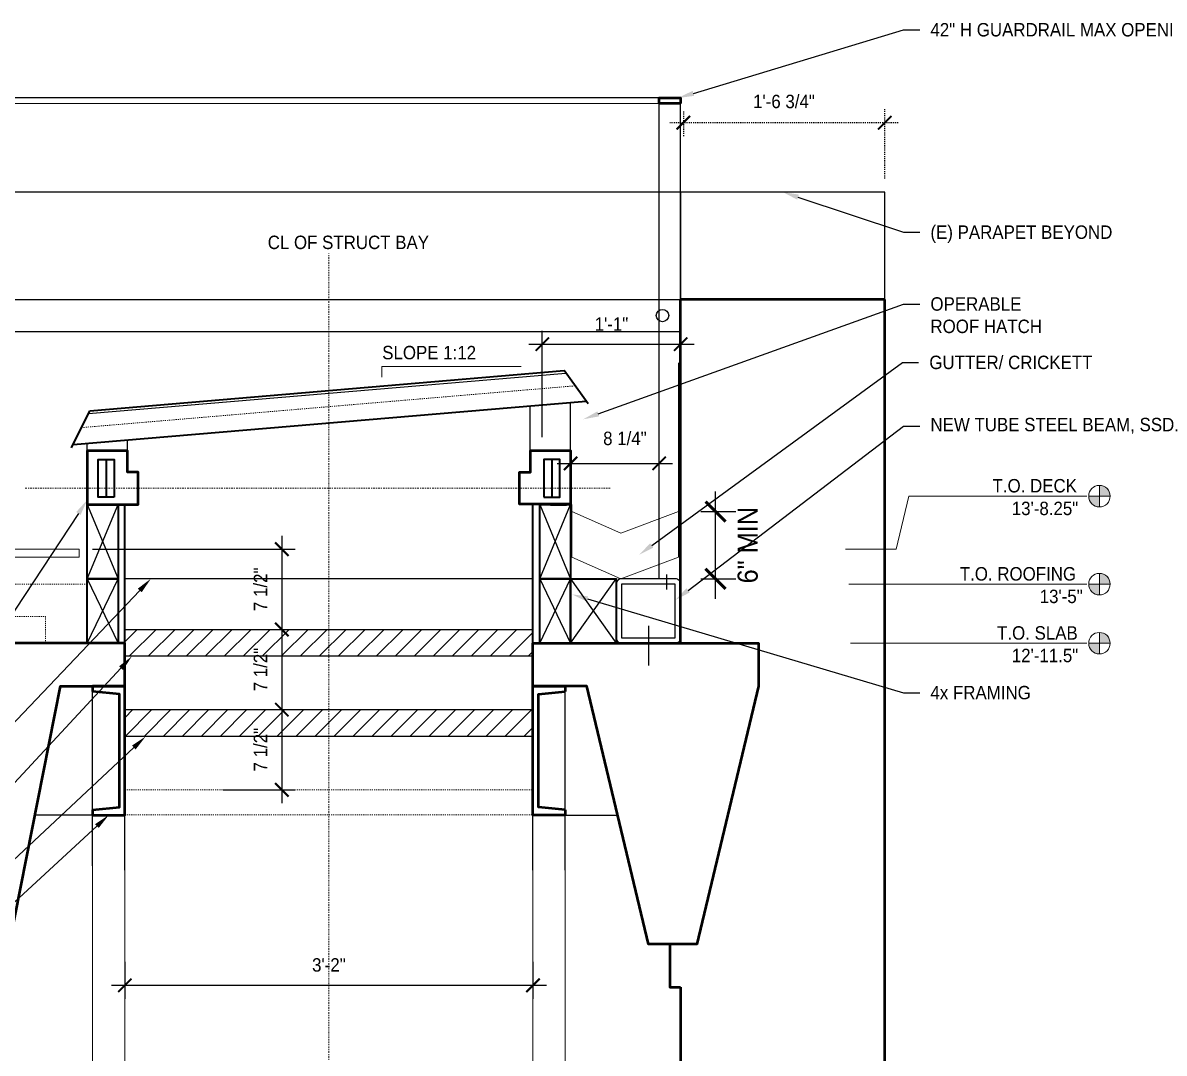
# Model space of a CAD drawing. Header units: inches. Extents: x -5536 to 8590, y -9140 to 228.
# Drawn here: x -80.2 to 26, y -4506.7 to -4410.8 of the extents above; entities that cross this region are included whole.
import ezdxf
from ezdxf import colors
from ezdxf.entities.mleader import LeaderData, LeaderLine
from ezdxf.enums import TextEntityAlignment as Align
from ezdxf.math import Vec2, Vec3

# ---------------------------------------------------------------- set-up
doc = ezdxf.new("R2010")
doc.units = ezdxf.units.IN
doc.header["$LTSCALE"] = 0.125
doc.header["$MEASUREMENT"] = 0
doc.header["$PDMODE"] = 35
doc.header["$PDSIZE"] = -5
doc.linetypes.add('CENTER', pattern=[2, 1.25, -0.25, 0.25, -0.25])
doc.linetypes.add('DASHED', pattern=[0.75, 0.5, -0.25])
doc.layers.get('0').update_dxf_attribs({"linetype": 'CONTINUOUS'})
doc.layers.get('Defpoints').update_dxf_attribs({"linetype": 'CONTINUOUS'})
doc.layers.add('0-NOT ON PERMIT SET', color=2, linetype='DASHED', lineweight=15, plot=False)
for name, color, linetype, lineweight in [('A-ELEV-1', 4, 'CONTINUOUS', 35), ('A-ELEV-2', 5, 'CONTINUOUS', 25), ('A-ELEV-3', 8, 'CONTINUOUS', 15), ('A-ELEV-BYND', 9, 'DASHED', 9), ('A-ELEV-CUT', 3, 'CONTINUOUS', 50), ('A-ELEV-HTCH', 9, 'CONTINUOUS', 9), ('A-FLOR-BYND', 8, 'DASHED', 15), ('A-NOTE-CL', 8, 'CENTER', 15), ('A-NOTE-DIM', 8, 'CONTINUOUS', 15), ('A-NOTE-REF', 8, 'CONTINUOUS', 15), ('A-NOTE-REF @ 16', 8, 'CONTINUOUS', 15)]:
    doc.layers.add(name, color=color, linetype=linetype, lineweight=lineweight)
doc.styles.add('ANNOT-SM', font='swisse.ttf', dxfattribs={"width": 0.9, "height": 0.078125})
doc.styles.add('STAT-SM', font='swisse.ttf', dxfattribs={"width": 0.9, "height": 0.078125})
doc.dimstyles.new('DIM-ANNOT', dxfattribs={"dimtxt": 0.078125, "dimasz": 0.078125, "dimexe": 0.078125, "dimexo": 0.078125, "dimgap": 0.078125, "dimtad": 1, "dimzin": 11, "dimdsep": 46, "dimlunit": 4, "dimtxsty": 'ANNOT-SM', "dimblk1": 'ARCHTICK', "dimblk2": 'ARCHTICK', "dimsah": 1, "dimcen": 0, "dimdle": 0.078125, "dimclrd": 8, "dimclre": 8, "dimclrt": 8, "dimadec": 0, "dimazin": 0, "dimtfac": 4, "dimtofl": 0, "dimtmove": 2, "dimatfit": 3, "dimfxl": 1, "dimfrac": 2, "dimtzin": 0, "dimarcsym": 0})

# ---------------------------------------------------------------- blocks, each defined once
blk = doc.blocks.new('TREAD SIDE')
at = {"layer": 'A-ELEV-HTCH'}
h = blk.add_hatch(dxfattribs=at)
h.set_pattern_fill('ANSI31', color=256, scale=10)
h.set_pattern_definition([(45, (33.7502, 4496.1818), (-0.88388348, 0.88388348), [])])
h.paths.add_polyline_path([(0, -2.5), (-38, -2.5), (-38, 0), (0, 0)])
at = {"layer": 'A-ELEV-2'}
blk.add_lwpolyline([(0, -2.5), (-38, -2.5), (-38, 0), (0, 0)], close=True, dxfattribs=at)
blk = doc.blocks.new('tube steel')
at = {"layer": 'A-ELEV-2'}
blk.add_lwpolyline([(-2.5, 0), (2.5, 0, 0.414214), (3, 0.5), (3, 5.5, 0.414214), (2.5, 6), (-2.5, 6, 0.414214), (-3, 5.5), (-3, 0.5, 0.414214)], format="xyb", close=True, dxfattribs=at)
blk.add_lwpolyline([(-2.5, 0.5), (2.5, 0.5), (2.5, 5.5), (-2.5, 5.5)], close=True, dxfattribs=at)
blk = doc.blocks.new('_ARCHTICK')
at = {"color": 0, "linetype": 'ByBlock', "const_width": 0.15}
blk.add_lwpolyline([(-0.5, -0.5), (0.5, 0.5)], dxfattribs=at)
blk = doc.blocks.new('*D102')
at = {"layer": 'A-NOTE-DIM', "color": 8, "lineweight": -2, "transparency": 16777216}
for p, q in [((-29.25, -4452.33), (-29.25, -4450.51)), ((-21, -4451.16), (-21, -4450.51)), ((-30.5, -4451.76), (-19.75, -4451.76))]:
    blk.add_line(p, q, dxfattribs=at)
at = {"layer": 'Defpoints', "color": 0, "transparency": 16777216}
for p in [(-21, -4451.76), (-21, -4452.41), (-29.25, -4453.58)]:
    blk.add_point(p, dxfattribs=at)
at = {"layer": 'A-NOTE-DIM', "color": 8, "lineweight": -2, "transparency": 16777216, "xscale": 1.25, "yscale": 1.25, "zscale": 1.25, "rotation": 180}
blk.add_blockref('_ARCHTICK', (-29.25, -4451.76), dxfattribs=at)
at = {"layer": 'A-NOTE-DIM', "color": 8, "lineweight": -2, "transparency": 16777216, "xscale": 1.25, "yscale": 1.25, "zscale": 1.25}
blk.add_blockref('_ARCHTICK', (-21, -4451.76), dxfattribs=at)
at = {"layer": 'A-NOTE-DIM', "color": 8, "transparency": 16777216, "insert": (-24.19, -4449.44), "char_height": 1.25, "attachment_point": 5, "style": 'ANNOT-SM'}
blk.add_mtext('8 1/4" ', dxfattribs=at)
blk = doc.blocks.new('skylight roller wall')
at = {"layer": 'A-ELEV-1'}
blk.add_line((-2.62, 15.67), (-2.62, 12.17), dxfattribs=at)
blk.add_lwpolyline([(-1.87, 12.17), (-3.37, 12.17), (-3.37, 15.67), (-1.87, 15.67)], close=True, dxfattribs=at)
at = {"layer": 'A-ELEV-CUT'}
blk.add_lwpolyline([(-4.38, 11.5), (0.37, 11.5), (0.37, 14.5), (-0.63, 14.5), (-0.63, 16.5), (-4.38, 16.5)], close=True, dxfattribs=at)
blk = doc.blocks.new('SMALL SKYLIGHT 02')
at = {"layer": 'A-ELEV-1'}
for p, q in [((6, 4.07), (8.05, 7.31)), ((8.05, 7.31), (52.36, 6.37)), ((54.26, 3.04), (52.36, 6.37)), ((6.18, 4.35), (54.1, 3.33))]:
    blk.add_line(p, q, dxfattribs=at)
at = {"layer": 'A-ELEV-2'}
for p, q in [((7.9, 7.06), (52.5, 6.12)), ((7.43, 3.64), (7.5, 4.32)), ((11.16, 3.24), (11.27, 4.24)), ((48.45, -0.71), (48.89, 3.44)), ((52.18, -1.11), (52.65, 3.36))]:
    blk.add_line(p, q, dxfattribs=at)
at = {"layer": 'A-ELEV-BYND'}
blk.add_line((7.12, 5.83), (53.23, 4.85), dxfattribs=at)
at = {"rotation": 353.9423042054772}
blk.add_blockref('skylight roller wall', (10.04, -13.23), dxfattribs=at)
at = {"xscale": -1, "rotation": 353.9423042054772}
blk.add_blockref('skylight roller wall', (46.09, -17.05), dxfattribs=at)
blk = doc.blocks.new('C12X20')
at = {"layer": 'A-ELEV-CUT'}
for p, q in [((-3, 12), (-3, 11.5)), ((-3, 0.5), (-3, 0))]:
    blk.add_line(p, q, dxfattribs=at)
for points in [[(-3, 0), (0, 0), (0, 12), (-3, 12)], [(-3, 0.5), (-0.5, 0.75), (-0.5, 11.25), (-3, 11.5)]]:
    blk.add_lwpolyline(points, dxfattribs=at)
blk = doc.blocks.new('*D103')
at = {"layer": 'A-NOTE-DIM', "color": 8, "lineweight": -2, "transparency": 16777216}
for p, q in [((-70.75, -4498.15), (-70.75, -4501.59)), ((-32.75, -4498.15), (-32.75, -4501.59)), ((-72, -4500.34), (-31.5, -4500.34))]:
    blk.add_line(p, q, dxfattribs=at)
at = {"layer": 'Defpoints', "color": 0, "transparency": 16777216}
for p in [(-70.75, -4496.9), (-32.75, -4496.9), (-32.75, -4500.34)]:
    blk.add_point(p, dxfattribs=at)
at = {"layer": 'A-NOTE-DIM', "color": 8, "lineweight": -2, "transparency": 16777216, "xscale": 1.25, "yscale": 1.25, "zscale": 1.25, "rotation": 180}
blk.add_blockref('_ARCHTICK', (-70.75, -4500.34), dxfattribs=at)
at = {"layer": 'A-NOTE-DIM', "color": 8, "lineweight": -2, "transparency": 16777216, "xscale": 1.25, "yscale": 1.25, "zscale": 1.25}
blk.add_blockref('_ARCHTICK', (-32.75, -4500.34), dxfattribs=at)
at = {"layer": 'A-NOTE-DIM', "color": 8, "transparency": 16777216, "insert": (-51.75, -4498.45), "char_height": 1.25, "attachment_point": 5, "style": 'ANNOT-SM'}
blk.add_mtext('3\'-2" ', dxfattribs=at)
blk = doc.blocks.new('*D104')
at = {"layer": 'A-NOTE-DIM', "color": 8, "lineweight": -2, "transparency": 16777216}
for p, q in [((-31.88, -4449.33), (-31.88, -4439.41)), ((-19, -4449.26), (-19, -4439.41)), ((-33.13, -4440.66), (-17.75, -4440.66))]:
    blk.add_line(p, q, dxfattribs=at)
at = {"layer": 'Defpoints', "color": 0, "transparency": 16777216}
for p in [(-19, -4440.66), (-31.88, -4450.58), (-19, -4450.51)]:
    blk.add_point(p, dxfattribs=at)
at = {"layer": 'A-NOTE-DIM', "color": 8, "lineweight": -2, "transparency": 16777216, "xscale": 1.25, "yscale": 1.25, "zscale": 1.25, "rotation": 180}
blk.add_blockref('_ARCHTICK', (-31.88, -4440.66), dxfattribs=at)
at = {"layer": 'A-NOTE-DIM', "color": 8, "lineweight": -2, "transparency": 16777216, "xscale": 1.25, "yscale": 1.25, "zscale": 1.25}
blk.add_blockref('_ARCHTICK', (-19, -4440.66), dxfattribs=at)
at = {"layer": 'A-NOTE-DIM', "color": 8, "transparency": 16777216, "insert": (-25.44, -4438.79), "char_height": 1.25, "attachment_point": 5, "style": 'ANNOT-SM'}
blk.add_mtext('1\'-1" ', dxfattribs=at)
blk = doc.blocks.new('*D107')
at = {"layer": '0-NOT ON PERMIT SET', "color": 8, "lineweight": -2, "transparency": 16777216}
for p, q in [((-18.75, -4419), (-18.75, -4421.3)), ((0, -4425.25), (0, -4418.8)), ((1.25, -4420.05), (-20, -4420.05))]:
    blk.add_line(p, q, dxfattribs=at)
at = {"layer": 'Defpoints', "color": 0, "transparency": 16777216}
for p in [(-18.75, -4417.75), (-18.75, -4420.05), (0, -4426.5)]:
    blk.add_point(p, dxfattribs=at)
at = {"layer": '0-NOT ON PERMIT SET', "color": 8, "lineweight": -2, "transparency": 16777216, "xscale": 1.25, "yscale": 1.25, "zscale": 1.25, "rotation": 180}
blk.add_blockref('_ARCHTICK', (-18.75, -4420.05), dxfattribs=at)
at = {"layer": '0-NOT ON PERMIT SET', "color": 8, "lineweight": -2, "transparency": 16777216, "xscale": 1.25, "yscale": 1.25, "zscale": 1.25}
blk.add_blockref('_ARCHTICK', (0, -4420.05), dxfattribs=at)
at = {"layer": '0-NOT ON PERMIT SET', "color": 8, "transparency": 16777216, "insert": (-9.38, -4418.08), "char_height": 1.25, "attachment_point": 5, "style": 'ANNOT-SM'}
blk.add_mtext('1\'-6 3/4" ', dxfattribs=at)
blk = doc.blocks.new('*D117')
at = {"layer": 'A-NOTE-DIM', "color": 8, "lineweight": -2, "transparency": 16777216}
for p, q in [((-56.13, -4458.5), (-56.13, -4468.47)), ((-73.75, -4459.75), (-54.88, -4459.75)), ((-61.61, -4467.22), (-54.88, -4467.22))]:
    blk.add_line(p, q, dxfattribs=at)
at = {"layer": 'Defpoints', "color": 0, "transparency": 16777216}
for p in [(-75, -4459.75), (-62.86, -4467.22), (-56.13, -4467.22)]:
    blk.add_point(p, dxfattribs=at)
at = {"layer": 'A-NOTE-DIM', "color": 8, "lineweight": -2, "transparency": 16777216, "xscale": 1.25, "yscale": 1.25, "zscale": 1.25}
for p, rotation in [((-56.13, -4459.75), 90), ((-56.13, -4467.22), 270)]:
    blk.add_blockref('_ARCHTICK', p, dxfattribs=dict(at, rotation=rotation))
at = {"layer": 'A-NOTE-DIM', "color": 8, "transparency": 16777216, "insert": (-58.11, -4463.48), "char_height": 1.25, "attachment_point": 5, "rotation": 90, "style": 'ANNOT-SM'}
blk.add_mtext('7 1/2" ', dxfattribs=at)
blk = doc.blocks.new('*D118')
at = {"layer": 'A-NOTE-DIM', "color": 8, "lineweight": -2, "transparency": 16777216}
for p, q in [((-56.13, -4465.97), (-56.13, -4475.93)), ((-61.61, -4467.22), (-54.88, -4467.22)), ((-61.61, -4474.68), (-54.88, -4474.68))]:
    blk.add_line(p, q, dxfattribs=at)
at = {"layer": 'Defpoints', "color": 0, "transparency": 16777216}
for p in [(-62.86, -4467.22), (-62.86, -4474.68), (-56.13, -4474.68)]:
    blk.add_point(p, dxfattribs=at)
at = {"layer": 'A-NOTE-DIM', "color": 8, "lineweight": -2, "transparency": 16777216, "xscale": 1.25, "yscale": 1.25, "zscale": 1.25}
for p, rotation in [((-56.13, -4467.22), 90), ((-56.13, -4474.68), 270)]:
    blk.add_blockref('_ARCHTICK', p, dxfattribs=dict(at, rotation=rotation))
at = {"layer": 'A-NOTE-DIM', "color": 8, "transparency": 16777216, "insert": (-58.11, -4470.95), "char_height": 1.25, "attachment_point": 5, "rotation": 90, "style": 'ANNOT-SM'}
blk.add_mtext('7 1/2" ', dxfattribs=at)
blk = doc.blocks.new('*D119')
at = {"layer": 'A-NOTE-DIM', "color": 8, "lineweight": -2, "transparency": 16777216}
for p, q in [((-56.13, -4473.43), (-56.13, -4483.4)), ((-61.61, -4474.68), (-54.88, -4474.68)), ((-61.61, -4482.15), (-54.88, -4482.15))]:
    blk.add_line(p, q, dxfattribs=at)
at = {"layer": 'Defpoints', "color": 0, "transparency": 16777216}
for p in [(-62.86, -4474.68), (-62.86, -4482.15), (-56.13, -4482.15)]:
    blk.add_point(p, dxfattribs=at)
at = {"layer": 'A-NOTE-DIM', "color": 8, "lineweight": -2, "transparency": 16777216, "xscale": 1.25, "yscale": 1.25, "zscale": 1.25}
for p, rotation in [((-56.13, -4474.68), 90), ((-56.13, -4482.15), 270)]:
    blk.add_blockref('_ARCHTICK', p, dxfattribs=dict(at, rotation=rotation))
at = {"layer": 'A-NOTE-DIM', "color": 8, "transparency": 16777216, "insert": (-58.11, -4478.41), "char_height": 1.25, "attachment_point": 5, "rotation": 90, "style": 'ANNOT-SM'}
blk.add_mtext('7 1/2" ', dxfattribs=at)
blk = doc.blocks.new('*U133')
at = {"layer": 'A-NOTE-REF'}
h = blk.add_hatch(color=256, dxfattribs=at)
h.paths.add_polyline_path([(0, 0.0625), (0, 0), (0.0625, 0, 0.414214)])
h.paths.add_polyline_path([(-0.0625, 0, 0.414214), (0, -0.0625), (0, 0)])
for p, q in [((-0.0625, 0), (0.0625, 0)), ((0, -0.0625), (0, 0.0625))]:
    blk.add_line(p, q, dxfattribs=at)
blk.add_lwpolyline([(-1.4493, 0), (-0.3542, 0), (-0.1875, 0), (-0.0729, 0)], dxfattribs=at)
blk.add_circle((0, 0), 0.0625, dxfattribs=at)
at = {"layer": 'A-NOTE-REF', "style": 'STAT-SM', "width": 0.9}
for tag, p in [('ELEV', (0.0802, 0)), ('NOTE', (0.0802, -0.125))]:
    blk.add_attdef(tag, text='', height=0.0781, dxfattribs=at).set_placement(p, align=Align.MIDDLE_LEFT)
blk = doc.blocks.new('*U132')
at = {"layer": 'A-NOTE-REF'}
h = blk.add_hatch(color=256, dxfattribs=at)
h.paths.add_polyline_path([(0, 0.0625), (0, 0), (0.0625, 0, 0.414214)])
h.paths.add_polyline_path([(-0.0625, 0, 0.414214), (0, -0.0625), (0, 0)])
for p, q in [((-0.0625, 0), (0.0625, 0)), ((0, -0.0625), (0, 0.0625))]:
    blk.add_line(p, q, dxfattribs=at)
blk.add_lwpolyline([(-1.4573, 0), (-0.3542, 0), (-0.1875, 0), (-0.0729, 0)], dxfattribs=at)
blk.add_circle((0, 0), 0.0625, dxfattribs=at)
at = {"layer": 'A-NOTE-REF', "style": 'STAT-SM', "width": 0.9}
for tag, p in [('ELEV', (0.0802, 0)), ('NOTE', (0.0802, -0.125))]:
    blk.add_attdef(tag, text='', height=0.0781, dxfattribs=at).set_placement(p, align=Align.MIDDLE_LEFT)
blk = doc.blocks.new('*U130')
at = {"layer": 'A-NOTE-REF'}
h = blk.add_hatch(color=256, dxfattribs=at)
h.paths.add_polyline_path([(0, 0.0625), (0, 0), (0.0625, 0, 0.414214)])
h.paths.add_polyline_path([(-0.0625, 0, 0.414214), (0, -0.0625), (0, 0)])
for p, q in [((-0.0625, 0), (0.0625, 0)), ((0, -0.0625), (0, 0.0625))]:
    blk.add_line(p, q, dxfattribs=at)
blk.add_lwpolyline([(-0.74, 0), (-0.3542, 0), (-0.1875, 0), (-0.0729, 0)], dxfattribs=at)
blk.add_circle((0, 0), 0.0625, dxfattribs=at)
at = {"layer": 'A-NOTE-REF', "style": 'STAT-SM', "width": 0.9}
for tag, p in [('ELEV', (0.0802, 0)), ('NOTE', (0.0802, -0.125))]:
    blk.add_attdef(tag, text='', height=0.0781, dxfattribs=at).set_placement(p, align=Align.MIDDLE_LEFT)
blk = doc.blocks.new('FLOOR LEVELS LITTLE')
at = {"layer": 'A-NOTE-REF'}
blk.add_line((-17.76, 13.69), (-11.84, 13.69), dxfattribs=at)
blk.add_lwpolyline([(-17.76, 13.69), (-18.91, 8.75), (-23.65, 8.75)], dxfattribs=at)
at = {"layer": 'A-NOTE-REF @ 16'}
ref = blk.add_blockref('*U130', (0, 13.69), dxfattribs=dict(at, xscale=16, yscale=16, zscale=16))
ref.add_attrib('ELEV', '13\'-8.25"', dxfattribs={"layer": 'A-NOTE-REF', "height": 1.25, "style": 'STAT-SM', "width": 0.9}).set_placement((-8.16, 12.55), align=Align.MIDDLE_LEFT)
ref.add_attrib('NOTE', 'T.O. DECK', dxfattribs={"layer": 'A-NOTE-REF', "height": 1.25, "style": 'STAT-SM', "width": 0.9}).set_placement((-9.95, 14.66), align=Align.MIDDLE_LEFT)
ref = blk.add_blockref('*U132', (0, 5.5), dxfattribs=dict(at, xscale=16, yscale=16, zscale=16))
ref.add_attrib('ELEV', '13\'-5"', dxfattribs={"layer": 'A-NOTE-REF', "height": 1.25, "style": 'STAT-SM', "width": 0.9}).set_placement((-5.56, 4.36), align=Align.MIDDLE_LEFT)
ref.add_attrib('NOTE', 'T.O. ROOFING', dxfattribs={"layer": 'A-NOTE-REF', "height": 1.25, "style": 'STAT-SM', "width": 0.9}).set_placement((-13, 6.46), align=Align.MIDDLE_LEFT)
ref = blk.add_blockref('*U133', (0, 0), dxfattribs=dict(at, xscale=16, yscale=16, zscale=16))
ref.add_attrib('ELEV', '12\'-11.5"', dxfattribs={"layer": 'A-NOTE-REF', "height": 1.25, "style": 'STAT-SM', "width": 0.9}).set_placement((-8.16, -1.14), align=Align.MIDDLE_LEFT)
ref.add_attrib('NOTE', 'T.O. SLAB', dxfattribs={"layer": 'A-NOTE-REF', "height": 1.25, "style": 'STAT-SM', "width": 0.9}).set_placement((-9.53, 0.96), align=Align.MIDDLE_LEFT)
blk = doc.blocks.new('*D136')
at = {"layer": 'A-ELEV-CUT', "color": 8, "lineweight": -2, "transparency": 16777216}
for p, q in [((-15.75, -4464.37), (-15.75, -4454.37)), ((-17.13, -4456.25), (-13.87, -4456.25)), ((-17.13, -4462.5), (-13.87, -4462.5))]:
    blk.add_line(p, q, dxfattribs=at)
at = {"layer": 'Defpoints', "color": 0, "transparency": 16777216}
for p in [(-19, -4456.25), (-15.75, -4456.25), (-19, -4462.5)]:
    blk.add_point(p, dxfattribs=at)
at = {"layer": 'A-ELEV-CUT', "color": 8, "lineweight": -2, "transparency": 16777216, "xscale": 1.875, "yscale": 1.875, "zscale": 1.875}
for p, rotation in [((-15.75, -4456.25), 90), ((-15.75, -4462.5), 270)]:
    blk.add_blockref('_ARCHTICK', p, dxfattribs=dict(at, rotation=rotation))
at = {"layer": 'A-ELEV-CUT', "color": 8, "transparency": 16777216, "insert": (-12.75, -4459.37), "char_height": 1.875, "attachment_point": 5, "rotation": 90, "style": 'ANNOT-SM'}
blk.add_mtext('6" MIN', dxfattribs=at)

msp = doc.modelspace()

# ---------------------------------------------------------------- linework, layer by layer
at = {"layer": 'A-ELEV-1'}
for p, q in [((-70.7502, -4468.5), (-70.7502, -4455.57508)), ((-32.7502, -4468.5), (-32.7502, -4455.57508))]:
    msp.add_line(p, q, dxfattribs=at)
for points in [[(-71.3752, -4462.5), (-74.2502, -4462.5), (-74.2502, -4455.57508), (-71.3752, -4455.57508)], [(-29.2502, -4462.5), (-32.1252, -4462.5), (-32.1252, -4455.57508), (-29.2502, -4455.57508)], [(-71.3752, -4468.5), (-74.2502, -4468.5), (-74.2502, -4462.5), (-71.3752, -4462.5)], [(-29.2502, -4468.5), (-32.1252, -4468.5), (-32.1252, -4462.5), (-29.2502, -4462.5)], [(-25.0002, -4468.5), (-29.2502, -4468.5), (-29.2502, -4462.5), (-25.0002, -4462.5)]]:
    msp.add_lwpolyline(points, close=True, dxfattribs=at)
at = {"layer": 'A-ELEV-2'}
for p, q in [((-19.2502, -4417.75), (-218.46943, -4417.75)), ((-21.0002, -4462.5), (-21.0002, -4418)), ((-19.0002, -4462.5), (-19.0002, -4418)), ((-19.0002, -4426.5), (-161.0002, -4426.5)), ((-74.2502, -4462.5), (-71.3752, -4455.57508)), ((-74.2502, -4455.57508), (-71.3752, -4462.5)), ((-32.1252, -4462.5), (-29.2502, -4455.57508)), ((-32.1252, -4455.57508), (-29.2502, -4462.5)), ((-29.2502, -4455.57508), (-29.2502, -4468.5)), ((-20.30558, -4462.08897), (-20.30558, -4463.50818)), ((-74.2502, -4462.5), (-71.3752, -4468.5)), ((-74.2502, -4468.5), (-71.3752, -4462.5)), ((-32.7502, -4462.5), (-70.7502, -4462.5)), ((-32.1252, -4462.5), (-29.2502, -4468.5)), ((-32.1252, -4468.5), (-29.2502, -4462.5)), ((-29.2502, -4462.5), (-25.0002, -4468.5)), ((-29.2502, -4468.5), (-25.0002, -4462.5)), ((-73.7502, -4489.20455), (-73.7502, -4472.5)), ((-70.7502, -4489.61364), (-70.7502, -4472)), ((-32.7502, -4489.61364), (-32.7502, -4472)), ((-29.7502, -4489.61364), (-29.7502, -4472.5)), ((-73.7502, -4484.5), (-79.1252, -4484.5)), ((-29.7502, -4484.5), (-24.8752, -4484.5))]:
    msp.add_line(p, q, dxfattribs=at)
for points in [[(0, -4436.5), (0, -4426.5), (-19.0002, -4426.5), (-19.0002, -4436.5)], [(-19.0002, -4439.5), (-88.20496, -4439.5), (-88.20496, -4436.5), (-19.0002, -4436.5)], [(-22.0002, -4466.87938), (-22.0002, -4470.5701)]]:
    msp.add_lwpolyline(points, dxfattribs=at)
msp.add_circle((-20.69199, -4438), 0.57811, dxfattribs=at)
at = {"layer": 'A-ELEV-3'}
for p, q in [((-19.5002, -4418.25), (-89.20496, -4418.25)), ((-73.7502, -4489.20455), (-73.7502, -4543.42851)), ((-70.7502, -4489.20455), (-70.7502, -4543.42851)), ((-32.7502, -4489.20455), (-32.7502, -4543.42851)), ((-29.7502, -4489.20455), (-29.7502, -4543.42851))]:
    msp.add_line(p, q, dxfattribs=at)
for points in [[(-29.11688, -4455.57508), (-29.11688, -4456.25), (-24.56027, -4458.25), (-19.20214, -4456.25), (-19.20214, -4442.39504)], [(-29.11688, -4455.57508), (-29.11688, -4460.5), (-24.56027, -4462.5), (-19.20214, -4460.5), (-19.20214, -4446.64504)], [(-161.0002, -4459.75), (-75.0002, -4459.75), (-75.0002, -4460.5), (-161.0002, -4460.5)]]:
    msp.add_lwpolyline(points, dxfattribs=at)
at = {"layer": 'A-ELEV-BYND'}
for p, q in [((-70.7502, -4482.14773), (-32.7502, -4482.14773)), ((-70.7502, -4484.46853), (-32.7502, -4484.46853))]:
    msp.add_line(p, q, dxfattribs=at)
msp.add_lwpolyline([(-78.1252, -4468.5), (-89.3752, -4468.5), (-89.3752, -4466), (-78.1252, -4466)], close=True, dxfattribs=at)
at = {"layer": 'A-ELEV-CUT'}
for p, q in [((-19.0002, -4468.5), (-19.0002, -4436.5)), ((0, -4436.5), (-19.0002, -4436.5)), ((0, -4577.56895), (0, -4436.5)), ((-31.1252, -4455.57508), (-29.6252, -4455.57508)), ((-74.3752, -4472.5), (-73.7502, -4472.5)), ((-19.0002, -4500.5), (-19.0002, -4577.56895))]:
    msp.add_line(p, q, dxfattribs=at)
for points in [[(-19.0002, -4418.25), (-21.0002, -4418.25), (-21.0002, -4417.75), (-19.0002, -4417.75), (-19.0002, -4418.25)], [(-165.0002, -4472.5), (-155.37651, -4472.5), (-151.0002, -4496.5), (-146.0002, -4496.5), (-141.0002, -4472.5), (-91.0002, -4472.5), (-86.0002, -4496.5), (-81.5002, -4496.5), (-76.7502, -4472.5), (-70.7502, -4472.5), (-70.7502, -4468.5), (-165.0002, -4468.5)], [(-19.0002, -4468.5), (-11.7502, -4468.5), (-11.7502, -4472.5), (-17.5002, -4496.5), (-22.0002, -4496.5), (-27.7502, -4472.5), (-32.7502, -4472.5), (-32.7502, -4468.5), (-19.0002, -4468.5)], [(-20.0002, -4496.5), (-20.0002, -4500.5), (-19.0002, -4500.5)]]:
    msp.add_lwpolyline(points, dxfattribs=at)
at = {"layer": 'A-FLOR-BYND'}
for p, q in [((-74.2502, -4463), (-98.01232, -4463)), ((-24.5002, -4462.5), (-29.2502, -4462.5))]:
    msp.add_line(p, q, dxfattribs=at)
at = {"layer": 'A-NOTE-CL'}
for p, q in [((-51.7502, -4543.5919), (-51.7502, -4432.21232)), ((-25.56813, -4454.07508), (-80.09376, -4454.07508))]:
    msp.add_line(p, q, dxfattribs=at)
at = {"layer": 'A-NOTE-REF'}
msp.add_lwpolyline([(-33.83713, -4442.73978), (-46.83713, -4442.73978), (-46.83713, -4443.73978)], dxfattribs=at)

# ---------------------------------------------------------------- block references
msp.add_blockref('tube steel', (-22.0002, -4468.5))
at = {"layer": 'A-ELEV-CUT', "rotation": 6.057695794522825}
msp.add_blockref('SMALL SKYLIGHT 02', (-81.25572, -4454.97954), dxfattribs=at)
at = {"layer": 'A-ELEV-CUT'}
for name, p in [('FLOOR LEVELS LITTLE', (19.99041, -4468.5)), ('TREAD SIDE', (-32.7502, -4467.21591)), ('C12X20', (-70.7502, -4484.5)), ('TREAD SIDE', (-32.7502, -4474.68182))]:
    msp.add_blockref(name, p, dxfattribs=at)
at = {"layer": 'A-ELEV-CUT', "xscale": -1}
msp.add_blockref('C12X20', (-32.7502, -4484.5), dxfattribs=at)

# ---------------------------------------------------------------- texts
at = {"layer": 'A-NOTE-REF', "char_height": 1.25, "attachment_point": 1, "style": 'ANNOT-SM'}
for s, width, insert in [('CL OF STRUCT BAY', 18.0185817, (-57.44825, -4430.56245)), ('SLOPE 1:12', 14.85237, (-46.78483, -4440.82266))]:
    msp.add_mtext_dynamic_manual_height_columns(s, width=width, gutter_width=6.25, heights=[0], dxfattribs=dict(at, insert=insert))

# ---------------------------------------------------------------- dimensions: what is measured, and where the dimension line sits
at = {"layer": '0-NOT ON PERMIT SET'}
dim = msp.add_linear_dim(base=(-18.7502, -4420.04837), p1=(0, -4426.5), p2=(-18.7502, -4417.75), dimstyle='DIM-ANNOT', override={"dimpost": ' '}, dxfattribs=at)
dim.commit()
dim.dimension.update_dxf_attribs({"geometry": '*D107', "text_midpoint": (-9.3751, -4418.07659)})
at = {"layer": 'A-ELEV-CUT'}
dim = msp.add_linear_dim(base=(-15.74542, -4456.25), p1=(-19.0002, -4462.5), p2=(-19.0002, -4456.25), angle=90, text='6" MIN', dimstyle='DIM-ANNOT', override={"dimpost": ' '}, dxfattribs=at)
dim.commit()
dim.dimension.update_dxf_attribs({"geometry": '*D136', "text_midpoint": (-12.74593, -4459.375), "dimtype": 160})
at = {"layer": 'A-NOTE-DIM'}
for base, p1, p2, picture, middle in [((-19.0002, -4440.6638174792), (-31.8752, -4450.5750792498), (-19.0002, -4450.5142231225), '*D104', (-25.4377, -4438.7888174792)), ((-32.7502, -4500.34263), (-70.7502, -4496.90134), (-32.7502, -4496.90134), '*D103', (-51.7502, -4498.45115))]:
    dim = msp.add_linear_dim(base=base, p1=p1, p2=p2, dimstyle='DIM-ANNOT', override={"dimpost": ' '}, dxfattribs=at)
    dim.commit()
    dim.dimension.update_dxf_attribs({"geometry": picture, "text_midpoint": middle})
dim = msp.add_linear_dim(base=(-21.0002, -4451.76422), p1=(-29.2502, -4453.57508), p2=(-21.0002, -4452.41393), dimstyle='DIM-ANNOT', override={"dimpost": ' '}, dxfattribs=at)
dim.commit()
dim.dimension.update_dxf_attribs({"geometry": '*D102', "text_midpoint": (-24.1877, -4449.44226), "dimtype": 160})
for base, p1, p2, picture, middle in [((-56.13445, -4467.21591), (-75.0002, -4459.75), (-62.86414, -4467.21591), '*D117', (-58.10623, -4463.48295)), ((-56.13445, -4474.68182), (-62.86414, -4467.21591), (-62.86414, -4474.68182), '*D118', (-58.10623, -4470.94886)), ((-56.13445, -4482.14773), (-62.86414, -4474.68182), (-62.86414, -4482.14773), '*D119', (-58.10623, -4478.41477))]:
    dim = msp.add_linear_dim(base=base, p1=p1, p2=p2, angle=90, dimstyle='DIM-ANNOT', override={"dimpost": ' '}, dxfattribs=at)
    dim.commit()
    dim.dimension.update_dxf_attribs({"geometry": picture, "text_midpoint": middle})

# ---------------------------------------------------------------- leaders
at = {"layer": 'A-NOTE-REF'}
ml = msp.add_multileader_mtext('Standard', dxfattribs=at)
ml.set_content('42" H GUARDRAIL MAX OPENING 21" SPHERE  PER CBC 1013.5', color=256, style='ANNOT-SM')
ml.set_leader_properties()
ml.build(insert=Vec2(0, 0))
ml.multileader.update_dxf_attribs({"dogleg_length": 0.09375, "arrow_head_size": 1.5, "scale": 16})
ctx = ml.context
ctx.base_point, ctx.scale, ctx.char_height, ctx.arrow_head_size, ctx.landing_gap_size, ctx.plane_origin = Vec3(3.25585, -4411.41374), 16, 1.25, 1.5, 1, Vec3(-116.0405, -4518.54878)
notes = []
notes.append((ctx, [(0, (1, 1, 0), (1.75585, -4411.41374), (1, 0), 1.5, [(0, [(-19.2502, -4417.75)], 0, [])])]))
ctx.mtext.insert, ctx.mtext.width, ctx.mtext.flow_direction = Vec3(4.25585, -4410.77225), 15.3953105, 5
ml = msp.add_multileader_mtext('Standard', dxfattribs=at)
ml.set_content('(E) PARAPET BEYOND', color=256, style='ANNOT-SM')
ml.set_leader_properties()
ml.build(insert=Vec2(0, 0))
ml.multileader.update_dxf_attribs({"dogleg_length": 0.09375, "arrow_head_size": 1.5, "scale": 16})
ctx = ml.context
ctx.base_point, ctx.scale, ctx.char_height, ctx.arrow_head_size, ctx.landing_gap_size, ctx.plane_origin = Vec3(3.25585, -4430.25307), 16, 1.25, 1.5, 1, Vec3(-116.0405, -4535.05244)
notes.append((ctx, [(0, (1, 1, 0), (1.75585, -4430.25307), (1, 0), 1.5, [(0, [(-9.5001, -4426.5)], 0, [])])]))
ctx.mtext.insert, ctx.mtext.width, ctx.mtext.flow_direction = Vec3(4.25585, -4429.61159), 15.3953105, 5
ml = msp.add_multileader_mtext('Standard', dxfattribs=at)
ml.set_content('OPERABLE \\PROOF HATCH', color=256, style='ANNOT-SM')
ml.set_leader_properties()
ml.build(insert=Vec2(0, 0))
ml.multileader.update_dxf_attribs({"dogleg_length": 0.09375, "arrow_head_size": 1.5, "scale": 16})
ctx = ml.context
ctx.base_point, ctx.scale, ctx.char_height, ctx.arrow_head_size, ctx.landing_gap_size, ctx.plane_origin = Vec3(3.25585, -4436.93811), 16, 1.25, 1.5, 1, Vec3(-45.02008, -4443.44588)
notes.append((ctx, [(0, (1, 1, 0), (1.75585, -4436.93811), (1, 0), 1.5, [(0, [(-28.07751, -4447.65661)], 0, [])])]))
ctx.mtext.insert, ctx.mtext.width, ctx.mtext.flow_direction = Vec3(4.25585, -4436.29663), 14.7022068, 5
ml = msp.add_multileader_mtext('Standard', dxfattribs=at)
ml.set_content('GUTTER/ CRICKETT', color=256, style='ANNOT-SM')
ml.set_leader_properties()
ml.build(insert=Vec2(0, 0))
ml.multileader.update_dxf_attribs({"dogleg_length": 0.09375, "arrow_head_size": 1.5, "scale": 16})
ctx = ml.context
ctx.base_point, ctx.scale, ctx.char_height, ctx.arrow_head_size, ctx.landing_gap_size, ctx.plane_origin = Vec3(3.15377, -4442.37545), 16, 1.25, 1.5, 1, Vec3(-45.02008, -4459.01491)
notes.append((ctx, [(0, (1, 1, 0), (1.65377, -4442.37545), (1, 0), 1.5, [(0, [(-22.90523, -4460.2931)], 0, [])])]))
ctx.mtext.insert, ctx.mtext.width, ctx.mtext.flow_direction = Vec3(4.15377, -4441.73397), 11.8182432, 5
ml = msp.add_multileader_mtext('Standard', dxfattribs=at)
ml.set_content('NEW TUBE STEEL BEAM, SSD. ', color=256, style='ANNOT-SM')
ml.set_leader_properties()
ml.build(insert=Vec2(0, 0))
ml.multileader.update_dxf_attribs({"dogleg_length": 0.09375, "arrow_head_size": 1.5, "scale": 16})
ctx = ml.context
ctx.base_point, ctx.scale, ctx.char_height, ctx.arrow_head_size, ctx.landing_gap_size, ctx.plane_origin = Vec3(3.25585, -4448.29221), 16, 1.25, 1.5, 1, Vec3(-45.02008, -4510.08725)
notes.append((ctx, [(0, (1, 1, 0), (1.75585, -4448.29221), (1, 0), 1.5, [(0, [(-19.5002, -4464.48818)], 0, [])])]))
ctx.mtext.insert, ctx.mtext.width, ctx.mtext.flow_direction = Vec3(4.25585, -4447.52353), 15.4583093, 5
ml = msp.add_multileader_mtext('Standard', dxfattribs=at)
ml.set_content('ROOF HATCH ROLLER ASSEMBLY', color=256, style='ANNOT-SM')
ml.set_leader_properties()
ml.build(insert=Vec2(0, 0))
ml.multileader.update_dxf_attribs({"dogleg_length": 0.09375, "arrow_head_size": 1.5, "scale": 16})
ctx = ml.context
ctx.base_point, ctx.scale, ctx.char_height, ctx.arrow_head_size, ctx.landing_gap_size, ctx.plane_origin = Vec3(-113.4772, -4480.94116), 16, 1.25, 1.5, 1, Vec3(-116.0405, -4506.45839)
ctx.text_align_type = 2
notes.append((ctx, [(1, (1, 1, 0), (-91.22188, -4480.94116), (-1, 0), 1.5, [(0, [(-74.2502, -4455.17004)], 0, [])])]))
ctx.mtext.insert, ctx.mtext.width, ctx.mtext.alignment, ctx.mtext.flow_direction = Vec3(-93.72188, -4480.29968), 21.5361499, 3, 5
ml = msp.add_multileader_mtext('Standard', dxfattribs=at)
ml.set_content('NEW STRUCTURAL BEAM, SSD. ', color=256, style='ANNOT-SM')
ml.set_leader_properties()
ml.build(insert=Vec2(0, 0))
ml.multileader.update_dxf_attribs({"dogleg_length": 0.09375, "arrow_head_size": 1.5, "scale": 16})
ctx = ml.context
ctx.base_point, ctx.scale, ctx.char_height, ctx.arrow_head_size, ctx.landing_gap_size, ctx.plane_origin = Vec3(-310.25459, -4462.12555), 16, 1.25, 1.5, 1, Vec3(-358.53052, -4510.08725)
notes.append((ctx, [(0, (1, 1, 0), (-311.75459, -4462.12555), (1, 0), 1.5, [(0, [(-333.01064, -4464.48818)], 0, [])])]))
ctx.mtext.insert, ctx.mtext.width, ctx.mtext.flow_direction = Vec3(-309.25459, -4461.35688), 15.4583093, 5
ml = msp.add_multileader_mtext('Standard', dxfattribs=at)
ml.set_content('DECK FRAMING BEYOND. SEE 2/SK-10C', color=256, style='ANNOT-SM')
ml.set_leader_properties()
ml.build(insert=Vec2(0, 0))
ml.multileader.update_dxf_attribs({"dogleg_length": 0.09375, "arrow_head_size": 1.5, "scale": 16})
ctx = ml.context
ctx.base_point, ctx.scale, ctx.char_height, ctx.arrow_head_size, ctx.landing_gap_size, ctx.plane_origin = Vec3(-136.50502, -4475.38907), 16, 1.25, 1.5, 1, Vec3(-113.1864, -4495.30323)
notes.append((ctx, [(1, (1, 1, 0), (-138.00502, -4475.38907), (1, 0), 1.5, [(0, [(-146.9279, -4461.60435)], 0, [])])]))
ctx.mtext.insert, ctx.mtext.width, ctx.mtext.flow_direction = Vec3(-135.50502, -4474.68378), 13.5108953, 5
ml = msp.add_multileader_mtext('Standard', dxfattribs=at)
ml.set_content('TUBE STEEL BEAM BEYOND', color=256, style='ANNOT-SM')
ml.set_leader_properties()
ml.build(insert=Vec2(0, 0))
ml.multileader.update_dxf_attribs({"dogleg_length": 0.09375, "arrow_head_size": 1.5, "scale": 16})
ctx = ml.context
ctx.base_point, ctx.scale, ctx.char_height, ctx.arrow_head_size, ctx.landing_gap_size, ctx.plane_origin = Vec3(-110.69475, -4486.56934), 16, 1.25, 1.5, 1, Vec3(-116.0405, -4500.01589)
ctx.text_align_type = 2
notes.append((ctx, [(1, (1, 1, 0), (-91.22188, -4486.56934), (-1, 0), 1.5, [(0, [(-68.32934, -4462.5)], 0, [])])]))
ctx.mtext.insert, ctx.mtext.width, ctx.mtext.alignment, ctx.mtext.flow_direction = Vec3(-93.72188, -4485.92786), 21.5361499, 3, 5
ml = msp.add_multileader_mtext('Standard', dxfattribs=at)
ml.set_content('4x FRAMING', color=256, style='ANNOT-SM')
ml.set_leader_properties()
ml.build(insert=Vec2(0, 0))
ml.multileader.update_dxf_attribs({"dogleg_length": 0.09375, "arrow_head_size": 1.5, "scale": 16})
ctx = ml.context
ctx.base_point, ctx.scale, ctx.char_height, ctx.arrow_head_size, ctx.landing_gap_size, ctx.plane_origin = Vec3(3.25585, -4473.11162), 16, 1.25, 1.5, 1, Vec3(-45.02008, -4519.06774)
notes.append((ctx, [(0, (1, 1, 0), (1.75585, -4473.11162), (1, 0), 1.5, [(0, [(-29.1252, -4463.95028)], 0, [])])]))
ctx.mtext.insert, ctx.mtext.width, ctx.mtext.flow_direction = Vec3(4.25585, -4472.47014), 15.4583093, 5
ml = msp.add_multileader_mtext('Standard', dxfattribs=at)
ml.set_content('LANDING ABOVE CHANNEL SSD', color=256, style='ANNOT-SM')
ml.set_leader_properties()
ml.build(insert=Vec2(0, 0))
ml.multileader.update_dxf_attribs({"dogleg_length": 0.09375, "arrow_head_size": 1.5, "scale": 16})
ctx = ml.context
ctx.base_point, ctx.scale, ctx.char_height, ctx.arrow_head_size, ctx.landing_gap_size, ctx.plane_origin = Vec3(-108.99159, -4492.40733), 16, 1.25, 1.5, 1, Vec3(-116.0405, -4524.43622)
ctx.text_align_type = 2
notes.append((ctx, [(1, (1, 1, 0), (-91.15944, -4492.40733), (-1, 0), 1.5, [(0, [(-70.0877, -4469.71591)], 0, [])])]))
ctx.mtext.insert, ctx.mtext.width, ctx.mtext.alignment, ctx.mtext.flow_direction = Vec3(-93.65944, -4491.76585), 15.4583093, 3, 5
ml = msp.add_multileader_mtext('Standard', dxfattribs=at)
ml.set_content('3X WD-3 TREAD ', color=256, style='ANNOT-SM')
ml.set_leader_properties()
ml.build(insert=Vec2(0, 0))
ml.multileader.update_dxf_attribs({"dogleg_length": 0.09375, "arrow_head_size": 1.5, "scale": 16})
ctx = ml.context
ctx.base_point, ctx.scale, ctx.char_height, ctx.arrow_head_size, ctx.landing_gap_size, ctx.plane_origin = Vec3(-108.43783, -4498.07037), 16, 1.25, 1.5, 1, Vec3(-116.0405, -4534.48012)
ctx.text_align_type = 2
notes.append((ctx, [(1, (1, 1, 0), (-91.15944, -4498.07037), (-1, 0), 1.5, [(0, [(-68.8166, -4477.18182)], 0, [])])]))
ctx.mtext.insert, ctx.mtext.width, ctx.mtext.alignment, ctx.mtext.flow_direction = Vec3(-93.65944, -4497.42889), 15.4583093, 3, 5
ml = msp.add_multileader_mtext('Standard', dxfattribs=at)
ml.set_content('CHANNEL STRINGER, SSD.', color=256, style='ANNOT-SM')
ml.set_leader_properties()
ml.build(insert=Vec2(0, 0))
ml.multileader.update_dxf_attribs({"dogleg_length": 0.09375, "arrow_head_size": 1.5, "scale": 16})
ctx = ml.context
ctx.base_point, ctx.scale, ctx.char_height, ctx.arrow_head_size, ctx.landing_gap_size, ctx.plane_origin = Vec3(-108.45153, -4501.94944), 16, 1.25, 1.5, 1, Vec3(-116.0405, -4528.65045)
ctx.text_align_type = 2
notes.append((ctx, [(1, (1, 1, 0), (-91.15944, -4501.94944), (-1, 0), 1.5, [(0, [(-72.2502, -4484.5)], 0, [])])]))
ctx.mtext.insert, ctx.mtext.width, ctx.mtext.alignment, ctx.mtext.flow_direction = Vec3(-93.65944, -4501.18076), 15.4583093, 3, 5
ml = msp.add_multileader_mtext('Standard', dxfattribs=at)
ml.set_content('1x1 TUBE STEEL BRACE: CONNECT TO STRINGER ABOVE. \\PFRONT VERTICAL AT DIAGONAL TO FRONT OF SHELF.', color=256, style='ANNOT-SM')
ml.set_leader_properties()
ml.build(insert=Vec2(0, 0))
ml.multileader.update_dxf_attribs({"dogleg_length": 0.09375, "arrow_head_size": 2.25, "scale": 24})
ctx = ml.context
ctx.base_point, ctx.scale, ctx.char_height, ctx.arrow_head_size, ctx.landing_gap_size, ctx.plane_origin = Vec3(666.37913, -4493.7284), 24, 1.875, 2.25, 1.5, Vec3(878.73952, -4283.0164)
ctx.text_align_type = 2
notes.append((ctx, [(1, (1, 1, 0), (713.39561, -4493.7284), (-1, 0), 2.25, [(0, [(728.2998, -4505.9382)], 0, [])])]))
ctx.mtext.insert, ctx.mtext.width, ctx.mtext.alignment, ctx.mtext.flow_direction = Vec3(709.64561, -4492.76618), 43.4786469, 3, 5
for ctx, leaders in notes:
    for number, flags, end, landing, length, lines in leaders:
        leader = LeaderData()
        leader.index, (leader.has_last_leader_line, leader.has_dogleg_vector, leader.attachment_direction) = number, flags
        leader.last_leader_point, leader.dogleg_vector, leader.dogleg_length = Vec3(end), Vec3(landing), length
        for number, points, colour, breaks in lines:
            line = LeaderLine()
            line.index, line.vertices, line.color, line.breaks = number, Vec3.list(points), colors.encode_raw_color(colour), breaks
            leader.lines.append(line)
        ctx.leaders.append(leader)

doc.saveas('drawing.dxf')
